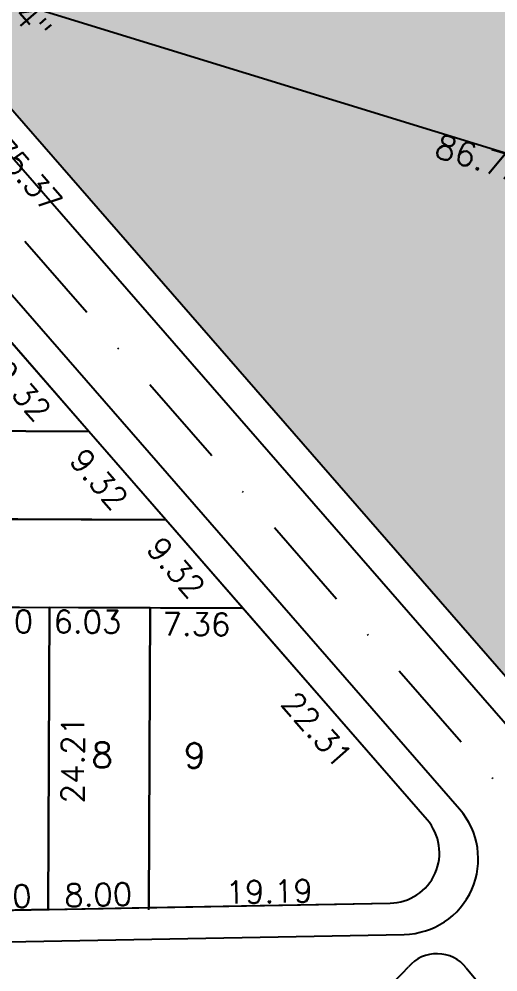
# Model space of a CAD drawing. Header units: millimetres. Extents: x -4430026 to 4783824, y 584 to 9593110.
# Drawn here: x 3169.6 to 3207.7, y 1707.1 to 1782.8 of the extents above; entities that cross this region are included whole.
import ezdxf
from ezdxf.enums import TextEntityAlignment as Align

# ---------------------------------------------------------------- set-up
doc = ezdxf.new("R2010")
doc.units = ezdxf.units.MM
doc.linetypes.add('DASHDOT', pattern=[1, 0.5, -0.25, 0, -0.25])
doc.linetypes.add('HIDDEN2', pattern=[0.1875, 0.125, -0.0625])
for name, color, linetype in [('BOUNDARY LOTES', 2, 'Continuous'), ('BOUNDARY VERDES', 92, 'Continuous'), ('Calçada', 1, 'Continuous'), ('Cota', 8, 'Continuous'), ('COTAS', 8, 'Continuous'), ('curvas', 4, 'Continuous'), ('Lotes', 2, 'Continuous'), ('Numero de lotes', 5, 'Continuous'), ('Projeção', 8, 'HIDDEN2'), ('QUADRA', 4, 'Continuous'), ('QUADRO', 8, 'Continuous'), ('Área Verde', 103, 'Continuous')]:
    doc.layers.add(name, color=color, linetype=linetype)
doc.styles.add('arcad1', font='romans.shx')
doc.styles.add('ROMANS', font='romans.shx')
doc.dimstyles.new('BOLA100', dxfattribs={"dimscale": 0, "dimtxt": 1.9, "dimasz": 0.18, "dimexe": 0.18, "dimexo": 0.063, "dimgap": 0, "dimtad": 1, "dimzin": 4, "dimdsep": 46, "dimtxsty": 'ROMANS', "dimcen": 0.09, "dimse1": 1, "dimse2": 1, "dimsd1": 1, "dimsd2": 1, "dimclrt": 256, "dimaunit": 1, "dimadec": 4, "dimazin": 0, "dimtfac": 1.2, "dimtix": 1, "dimtmove": 2, "dimatfit": 3, "dimfxl": 1, "dimtvp": 2, "dimtolj": 1, "dimtzin": 4, "dimarcsym": 0})
doc.dimstyles.get("Standard").update_dxf_attribs({"dimtxt": 0.18, "dimasz": 0.18, "dimexe": 0.18, "dimexo": 0.0625, "dimgap": 0.09, "dimtad": 0, "dimtih": 1, "dimtoh": 1, "dimdec": 4, "dimzin": 0, "dimdsep": 46, "dimtxsty": 'Standard', "dimcen": 0.09, "dimadec": 0, "dimazin": 0, "dimtfac": 1, "dimtdec": 4, "dimtofl": 0, "dimtmove": 0, "dimatfit": 3, "dimfxl": 1, "dimtolj": 1, "dimtzin": 0, "dimarcsym": 0})

# ---------------------------------------------------------------- blocks, each defined once
blk = doc.blocks.new('*D14373')
at = {"layer": 'DEFPOINTS', "color": 0, "linetype": 'ByBlock'}
for p in [(3604.912, 1990.48), (3526.384, 1988.213), (3530.475, 1981.234), (3075.494, 1975.213), (3524.484, 1587.125)]:
    blk.add_point(p, dxfattribs=at)
at = {"layer": 'COTAS', "linetype": 'ByBlock', "insert": (3531.365, 1983.353), "char_height": 1.9, "attachment_point": 5, "rotation": 45.6902, "style": 'ROMANS'}
blk.add_mtext('\\A1;91°55\'24"', dxfattribs=at)
blk = doc.blocks.new('*D14374')
at = {"layer": 'DEFPOINTS', "color": 0, "linetype": 'ByBlock'}
for p in [(3526.384, 1988.213), (3526.384, 1988.213), (3519.485, 1984.064), (3146.21, 1977.133), (3524.484, 1587.125)]:
    blk.add_point(p, dxfattribs=at)
at = {"layer": 'COTAS', "linetype": 'ByBlock', "insert": (3521.551, 1983.261), "char_height": 1.9, "attachment_point": 5, "rotation": 315.69901, "style": 'ROMANS'}
blk.add_mtext('\\A1;88°3\'33"', dxfattribs=at)
blk = doc.blocks.new('*D13769')
at = {"layer": 'DEFPOINTS', "color": 0, "linetype": 'ByBlock'}
for p in [(3165.143, 1785.419), (3164.574, 1783.568), (3248.029, 1759.927)]:
    blk.add_point(p, dxfattribs=at)
at = {"layer": 'COTAS', "linetype": 'ByBlock', "insert": (3206.296, 1771.73), "char_height": 1.9, "attachment_point": 5, "rotation": 342.90453, "style": 'ROMANS'}
blk.add_mtext('\\A1;86.72', dxfattribs=at)
blk = doc.blocks.new('*D13770')
at = {"layer": 'DEFPOINTS', "color": 0, "linetype": 'ByBlock'}
for p in [(3165.143, 1785.419), (3248.029, 1759.927), (3248.029, 1759.927), (3242.76, 1756.224), (3267.502, 1743.275)]:
    blk.add_point(p, dxfattribs=at)
at = {"layer": 'COTAS', "linetype": 'ByBlock', "insert": (3245.471, 1755.275), "char_height": 1.9, "attachment_point": 5, "rotation": 331.18516, "style": 'ROMANS'}
blk.add_mtext('\\A1;156°33\'41"', dxfattribs=at)
blk = doc.blocks.new('*D13772')
at = {"layer": 'DEFPOINTS', "color": 0, "linetype": 'ByBlock'}
for p in [(3159.727, 1817.909), (3165.143, 1785.419), (3165.143, 1785.419), (3166.24, 1785.856), (3248.029, 1759.927)]:
    blk.add_point(p, dxfattribs=at)
at = {"layer": 'COTAS', "linetype": 'ByBlock', "insert": (3166.883, 1786.941), "char_height": 1.9, "attachment_point": 5, "rotation": 311.18419, "style": 'ROMANS'}
blk.add_mtext('\\A1;116°33\'34"', dxfattribs=at)
blk = doc.blocks.new('*D13094')
at = {"layer": 'DEFPOINTS', "color": 0}
for p in [(3172.033, 1736.045), (3177.527, 1736.019), (3171.918, 1711.839)]:
    blk.add_point(p, dxfattribs=at)
at = {"layer": 'Cota', "color": 41, "insert": (3173.87, 1723.933), "char_height": 1.8, "attachment_point": 5, "rotation": 89.72858, "style": 'ROMANS'}
blk.add_mtext('\\A1;24.21', dxfattribs=at)
blk = doc.blocks.new('*D13095')
at = {"layer": 'DEFPOINTS', "color": 0}
for p in [(3163.919, 1711.877), (3171.919, 1712.025), (3163.965, 1709.377)]:
    blk.add_point(p, dxfattribs=at)
at = {"layer": 'Cota', "color": 41, "insert": (3167.899, 1713.051), "char_height": 1.8, "attachment_point": 5, "rotation": 1.06117, "style": 'ROMANS'}
blk.add_mtext('\\A1;8.00', dxfattribs=at)
blk = doc.blocks.new('*D13108')
at = {"layer": 'DEFPOINTS', "color": 0}
for p in [(3164.033, 1736.083), (3172.033, 1736.045), (3172.011, 1731.314)]:
    blk.add_point(p, dxfattribs=at)
at = {"layer": 'Cota', "color": 41, "insert": (3168.028, 1734.933), "char_height": 1.8, "attachment_point": 5, "rotation": 359.72858, "style": 'ROMANS'}
blk.add_mtext('\\A1;8.00', dxfattribs=at)
blk = doc.blocks.new('*D13109')
at = {"layer": 'DEFPOINTS', "color": 0}
for p in [(3172.033, 1736.045), (3178.065, 1736.017), (3178.043, 1731.286)]:
    blk.add_point(p, dxfattribs=at)
at = {"layer": 'Cota', "color": 41, "insert": (3175.044, 1734.9), "char_height": 1.8, "attachment_point": 5, "rotation": 359.72858, "style": 'ROMANS'}
blk.add_mtext('\\A1;6.03', dxfattribs=at)
blk = doc.blocks.new('*D13111')
at = {"layer": 'DEFPOINTS', "color": 0}
for p in [(3140.026, 1734.704), (3187.389, 1734.479), (3187.384, 1733.348)]:
    blk.add_point(p, dxfattribs=at)
at = {"layer": 'Cota', "color": 41, "insert": (3163.72, 1737.06), "char_height": 1.8, "attachment_point": 5, "rotation": 359.72858, "style": 'ROMANS'}
blk.add_mtext('\\A1;47.36', dxfattribs=at)
blk = doc.blocks.new('*D13121')
at = {"layer": 'DEFPOINTS', "color": 0}
for p in [(3140.067, 1743.197), (3181.272, 1743.002), (3140.056, 1740.914)]:
    blk.add_point(p, dxfattribs=at)
at = {"layer": 'Cota', "color": 41, "insert": (3160.675, 1744.416), "char_height": 1.8, "attachment_point": 5, "rotation": 359.72858, "style": 'ROMANS'}
blk.add_mtext('\\A1;41.21', dxfattribs=at)
blk = doc.blocks.new('*D13124')
at = {"layer": 'DEFPOINTS', "color": 0}
for p in [(3140.1, 1750.197), (3175.147, 1750.031), (3175.137, 1747.969)]:
    blk.add_point(p, dxfattribs=at)
at = {"layer": 'Cota', "color": 41, "insert": (3157.631, 1751.652), "char_height": 1.8, "attachment_point": 5, "rotation": 359.72858, "style": 'ROMANS'}
blk.add_mtext('\\A1;35.05', dxfattribs=at)
blk = doc.blocks.new('*D8196')
at = {"layer": 'DEFPOINTS', "color": 0}
for p in [(3109.4, 1834.771), (3224.597, 1702.549), (3224.597, 1702.549)]:
    blk.add_point(p, dxfattribs=at)
at = {"layer": 'curvas', "color": 41, "insert": (3169.713, 1771.025), "char_height": 1.8, "attachment_point": 5, "rotation": 311.06374, "style": 'ROMANS'}
blk.add_mtext('\\A1;175.37', dxfattribs=at)
blk = doc.blocks.new('*D8197')
at = {"layer": 'DEFPOINTS', "color": 0}
for p in [(3171.919, 1712.025), (3179.92, 1712.173), (3179.966, 1709.674)]:
    blk.add_point(p, dxfattribs=at)
at = {"layer": 'curvas', "color": 41, "insert": (3175.899, 1713.199), "char_height": 1.8, "attachment_point": 5, "rotation": 1.06117, "style": 'ROMANS'}
blk.add_mtext('\\A1;8.00', dxfattribs=at)
blk = doc.blocks.new('*D8198')
at = {"layer": 'DEFPOINTS', "color": 0}
for p in [(3179.92, 1712.173), (3199.108, 1712.529), (3199.154, 1710.029)]:
    blk.add_point(p, dxfattribs=at)
at = {"layer": 'curvas', "color": 41, "insert": (3189.494, 1713.451), "char_height": 1.8, "attachment_point": 5, "rotation": 1.06117, "style": 'ROMANS'}
blk.add_mtext('\\A1;19.19', dxfattribs=at)
blk = doc.blocks.new('*D8200')
at = {"layer": 'DEFPOINTS', "color": 0}
for p in [(3187.396, 1735.973), (3183.261, 1732.369), (3202.05, 1719.156)]:
    blk.add_point(p, dxfattribs=at)
at = {"layer": 'curvas', "color": 41, "insert": (3193.302, 1726.326), "char_height": 1.8, "attachment_point": 5, "rotation": 311.06702, "style": 'ROMANS'}
blk.add_mtext('\\A1;22.31', dxfattribs=at)
blk = doc.blocks.new('*D8201')
at = {"layer": 'DEFPOINTS', "color": 0}
for p in [(3180.443, 1743.953), (3176.308, 1740.349), (3186.568, 1736.924)]:
    blk.add_point(p, dxfattribs=at)
at = {"layer": 'curvas', "color": 41, "insert": (3182.084, 1739.2), "char_height": 1.8, "attachment_point": 5, "rotation": 311.06702, "style": 'ROMANS'}
blk.add_mtext('\\A1;9.32', dxfattribs=at)
blk = doc.blocks.new('*D8202')
at = {"layer": 'DEFPOINTS', "color": 0}
for p in [(3174.318, 1750.982), (3170.183, 1747.378), (3180.443, 1743.953)]:
    blk.add_point(p, dxfattribs=at)
at = {"layer": 'curvas', "color": 41, "insert": (3175.96, 1746.229), "char_height": 1.8, "attachment_point": 5, "rotation": 311.06702, "style": 'ROMANS'}
blk.add_mtext('\\A1;9.32', dxfattribs=at)
blk = doc.blocks.new('*D8203')
at = {"layer": 'DEFPOINTS', "color": 0}
for p in [(3168.194, 1758.011), (3164.058, 1754.407), (3174.318, 1750.982)]:
    blk.add_point(p, dxfattribs=at)
at = {"layer": 'curvas', "color": 41, "insert": (3169.835, 1753.258), "char_height": 1.8, "attachment_point": 5, "rotation": 311.06702, "style": 'ROMANS'}
blk.add_mtext('\\A1;9.32', dxfattribs=at)
blk = doc.blocks.new('*D8066')
at = {"layer": 'DEFPOINTS', "color": 0}
for p in [(3180.033, 1736.008), (3187.396, 1735.973), (3187.373, 1731.08)]:
    blk.add_point(p, dxfattribs=at)
at = {"layer": 'curvas', "color": 41, "insert": (3183.709, 1734.697), "char_height": 1.8, "attachment_point": 5, "rotation": 359.72858, "style": 'ROMANS'}
blk.add_mtext('\\A1;7.36', dxfattribs=at)

msp = doc.modelspace()

# ---------------------------------------------------------------- hatches: boundary and pattern name
at = {"layer": 'BOUNDARY VERDES'}
h = msp.add_hatch(dxfattribs=at)
h.set_pattern_fill('GRASS', color=256, scale=3, angle=-0.27142, style=0)
h.set_pattern_definition([(89.7286, (3078.913, 1593.6197), (-2.1112475, 2.1313455), [0.5625, -3.68014]), (44.7286, (3078.913, 1593.6197), (-2.111248, 2.131346), [0.5625, -2.4375]), (134.7286, (3078.913, 1593.6197), (-2.131346, -2.111248), [0.5625, -2.4375])])
edge = h.paths.add_edge_path()
edge.add_line((3248.03, 1759.928), (3165.143, 1785.42))
edge.add_line((3165.143, 1785.42), (3159.727, 1817.911))
edge.add_line((3159.727, 1817.911), (3154.269, 1827.011))
edge.add_line((3154.269, 1827.011), (3130.852, 1862.88))
edge.add_line((3130.852, 1862.88), (3120.092, 1931.537))
edge.add_line((3120.092, 1931.537), (3103.391, 1958.759))
edge.add_line((3103.391, 1958.759), (3100.916, 1975.948))
edge.add_line((3100.916, 1975.948), (3080.721, 1975.364))
edge.add_line((3080.721, 1975.364), (3083.218, 1966.143))
edge.add_line((3083.218, 1966.143), (3084.648, 1962.276))
edge.add_line((3084.648, 1962.276), (3088.089, 1953.95))
edge.add_line((3088.089, 1953.95), (3094.136, 1939.652))
edge.add_line((3094.136, 1939.652), (3101.624, 1921.155))
edge.add_line((3101.624, 1921.155), (3108.945, 1901.056))
edge.add_line((3108.945, 1901.056), (3114.853, 1881.755))
edge.add_arc((3099.998, 1876.673), 15.7, -0.27142, 18.88315, ccw=False)
edge.add_line((3115.698, 1876.599), (3115.511, 1837.043))
edge.add_line((3115.511, 1837.043), (3226.032, 1710.203))
edge.add_line((3226.032, 1710.203), (3243.994, 1684.136))
edge.add_line((3243.994, 1684.136), (3289.81, 1592.621))
edge.add_line((3289.81, 1592.621), (3465.935, 1591.789))
edge.add_line((3465.935, 1591.789), (3402.048, 1629.417))
edge.add_line((3402.048, 1629.417), (3386.235, 1653.698))
edge.add_line((3386.235, 1653.698), (3301.389, 1732.111))
edge.add_line((3301.389, 1732.111), (3267.502, 1743.277))
edge.add_line((3267.502, 1743.277), (3248.03, 1759.928))
at = {"layer": 'QUADRO'}
h = msp.add_hatch(dxfattribs=at)
h.set_pattern_fill('ACET-2D-ANSI38', color=256, scale=25, angle=-0.27142, style=0)
h.set_pattern_definition([(44.72858, (-12467.207, 8027.4043), (-2.1992162, 2.2201516), []), (134.72858, (-12467.207, 8027.4043), (-2.2201516, -2.1992162), [7.8125, -4.6875])])
h.paths.add_polyline_path([(3188.135, 1884.888), (3189.186, 1883.278), (3197.133, 1871.106), (3203.165, 1861.866), (3210.672, 1850.367), (3214.79, 1841.865), (3217.491, 1836.288), (3218.413, 1831.763), (3277.565, 1813.61), (3297.511, 1796.554), (3320.688, 1788.917), (3333.803, 1784.595), (3362.42, 1755.827), (3377.435, 1742.199), (3416.777, 1706.899), (3432.196, 1693.064), (3444.638, 1673.959), (3523.142, 1627.724), (3524.608, 1624.363), (3559.626, 1544.069), (3554.984, 1509.38), (3494.454, 1509.413), (3497.936, 1535.433), (3475.924, 1585.907), (3402.047, 1629.416), (3386.235, 1653.696), (3301.388, 1732.109), (3267.502, 1743.275), (3248.029, 1759.927), (3165.143, 1785.419), (3159.727, 1817.909), (3154.269, 1827.009), (3130.852, 1862.878), (3120.092, 1931.535), (3103.391, 1958.757), (3100.915, 1975.946), (3162.151, 1977.712), (3169.263, 1966.121), (3177.51, 1952.677), (3180.817, 1931.582), (3185.411, 1902.264)])

# ---------------------------------------------------------------- linework, layer by layer
at = {"layer": 'BOUNDARY LOTES', "elevation": 2.439}
for points in [[(3169.022, 1757.06), (3140.133, 1757.197), (3140.1, 1750.197), (3175.147, 1750.031)], [(3175.147, 1750.031), (3140.1, 1750.197), (3140.067, 1743.197), (3181.272, 1743.002)], [(3181.272, 1743.002), (3140.067, 1743.197), (3140.033, 1736.197), (3187.396, 1735.973)], [(3164.033, 1736.075), (3172.033, 1736.037), (3171.919, 1712.025), (3163.919, 1711.877)], [(3180.033, 1736.008), (3172.033, 1736.045), (3171.919, 1712.025), (3179.92, 1712.173)]]:
    msp.add_lwpolyline(points, close=True, dxfattribs=at)
msp.add_lwpolyline([(3187.396, 1735.973), (3180.033, 1736.008), (3179.92, 1712.173), (3199.108, 1712.529, 0.637106), (3202.05, 1719.156)], format="xyb", close=True, dxfattribs=at)
at = {"layer": 'Calçada'}
for p, q in [((3224.147, 1708.561, 2.439), (3114.493, 1834.405, 2.439)), ((3205.169, 1707.393, 2.439), (3206.053, 1706.295, 2.439))]:
    msp.add_line(p, q, dxfattribs=at)
at = {"layer": 'Calçada', "elevation": 2.439}
for points in [[(3200.227, 1710.049, 0.637106), (3204.639, 1719.989), (3123.403, 1813.22, 0.69154), (3112.879, 1809.307), (3112.431, 1714.563, 0.421042), (3118.542, 1708.536)], [(3123.403, 1813.22, 0.69154), (3112.879, 1809.307), (3112.431, 1714.563, 0.421042), (3118.542, 1708.536), (3200.227, 1710.049, 0.637106), (3204.639, 1719.989)]]:
    msp.add_lwpolyline(points, format="xyb", close=True, dxfattribs=at)
at = {"layer": 'Calçada'}
for centre, radius, start, end in [((3202.833, 1705.51, 2.439), 3, 38.85747, 139.01316), ((3190, 1716.661, 2.439), 14, 271.06117, 319.01316)]:
    msp.add_arc(centre, radius, start, end, dxfattribs=at)
at = {"layer": 'Lotes'}
for p, q in [((3115.1, 1750.315, 2.439), (3175.147, 1750.031, 2.439)), ((3115.067, 1743.315, 2.439), (3181.272, 1743.002, 2.439)), ((3115.034, 1736.315, 2.439), (3187.396, 1735.973, 2.439)), ((3171.919, 1712.025, 2.439), (3172.033, 1736.045, 2.439)), ((3179.919, 1711.987, 2.439), (3180.033, 1736.008, 2.439))]:
    msp.add_line(p, q, dxfattribs=at)
at = {"layer": 'Projeção', "linetype": 'DASHDOT', "ltscale": 15}
msp.add_line((3224.597, 1702.549, 2.439), (3109.4, 1834.771, 2.439), dxfattribs=at)
at = {"layer": 'QUADRA', "elevation": 2.439}
msp.add_lwpolyline([(3199.108, 1712.529, 0.637106), (3202.05, 1719.156), (3122.389, 1810.579, 0.69154), (3115.373, 1807.97), (3114.914, 1710.969)], format="xyb", close=True, dxfattribs=at)
at = {"layer": 'Área Verde', "elevation": 2.439}
msp.add_lwpolyline([(3386.235, 1653.698), (3301.389, 1732.111), (3267.502, 1743.277), (3248.03, 1759.928), (3165.143, 1785.42), (3159.727, 1817.911), (3154.269, 1827.011), (3130.852, 1862.88), (3120.092, 1931.537), (3103.391, 1958.759), (3100.916, 1975.948), (3080.721, 1975.364), (3083.218, 1966.143), (3084.648, 1962.276), (3088.089, 1953.95), (3094.136, 1939.652), (3101.624, 1921.155), (3108.945, 1901.056), (3114.853, 1881.755, -0.083773), (3115.698, 1876.599), (3115.511, 1837.043), (3226.032, 1710.203), (3243.994, 1684.136)], format="xyb", dxfattribs=at)
msp.add_lwpolyline([(3386.235, 1653.696), (3301.388, 1732.109), (3267.502, 1743.275), (3248.029, 1759.927), (3165.143, 1785.419), (3159.727, 1817.909), (3154.269, 1827.009), (3130.852, 1862.878)], dxfattribs=at)

# ---------------------------------------------------------------- texts
at = {"layer": 'Numero de lotes', "style": 'arcad1'}
for s, p in [('8', (3176.214, 1724.301, 2.439)), ('9', (3183.577, 1724.266, 2.439))]:
    msp.add_text(s, height=2, rotation=359.72858, dxfattribs=at).set_placement(p, align=Align.MIDDLE_CENTER)

# ---------------------------------------------------------------- dimensions: what is measured, and where the dimension line sits
at = {"layer": 'Cota'}
for p1, p2, distance, picture, middle in [((3140.1, 1750.197, 2.439), (3175.147, 1750.031, 2.439), -2.062, '*D13124', (3157.631, 1751.652, 2.439)), ((3181.272, 1743.002, 2.439), (3140.067, 1743.197, 2.439), 2.283, '*D13121', (3160.675, 1744.416, 2.439)), ((3171.918, 1711.839, 2.439), (3172.033, 1736.045, 2.439), -5.494, '*D13094', (3173.87, 1723.933, 2.439)), ((3171.919, 1712.025, 2.439), (3163.919, 1711.877, 2.439), 2.5, '*D13095', (3167.899, 1713.051, 2.439))]:
    dim = msp.add_aligned_dim(p1=p1, p2=p2, distance=distance, dimstyle='Standard', override={"dimtxt": 1.8, "dimexo": 0.063, "dimgap": 0, "dimtih": 0, "dimtoh": 0, "dimdec": 2, "dimzin": 4, "dimtxsty": 'ROMANS', "dimse1": 1, "dimse2": 1, "dimsd1": 1, "dimsd2": 1, "dimclrt": 41, "dimtfac": 1.2, "dimtdec": 2, "dimtix": 1, "dimtofl": 1, "dimtmove": 2, "dimfxl": 0.18, "dimfxlon": 1, "dimtvp": 2, "dimtzin": 4}, dxfattribs=at)
    dim.commit()
    dim.dimension.update_dxf_attribs({"geometry": picture, "text_midpoint": middle})
for base, p1, p2, picture, middle in [((3187.384, 1733.348, 2.439), (3140.026, 1734.704, 2.439), (3187.389, 1734.479, 2.439), '*D13111', (3163.72, 1737.06, 2.439)), ((3172.011, 1731.314, 2.439), (3164.033, 1736.083, 2.439), (3172.033, 1736.045, 2.439), '*D13108', (3168.028, 1734.933, 2.439)), ((3178.043, 1731.286, 2.439), (3172.033, 1736.045, 2.439), (3178.065, 1736.017, 2.439), '*D13109', (3175.044, 1734.9, 2.439))]:
    dim = msp.add_linear_dim(base=base, p1=p1, p2=p2, angle=179.72858, dimstyle='Standard', override={"dimtxt": 1.8, "dimexo": 0.063, "dimgap": 0, "dimtih": 0, "dimtoh": 0, "dimdec": 2, "dimzin": 4, "dimtxsty": 'ROMANS', "dimse1": 1, "dimse2": 1, "dimsd1": 1, "dimsd2": 1, "dimclrt": 41, "dimtfac": 1.2, "dimtdec": 2, "dimtix": 1, "dimtofl": 1, "dimtmove": 2, "dimfxl": 0.18, "dimfxlon": 1, "dimtvp": 2, "dimtzin": 4}, dxfattribs=at)
    dim.commit()
    dim.dimension.update_dxf_attribs({"geometry": picture, "text_midpoint": middle})
at = {"layer": 'COTAS', "linetype": 'ByBlock'}
for base, line1, line2, picture, middle in [((3530.475, 1981.234), ((3524.484, 1587.125, 2.439), (3526.384, 1988.213, 2.439)), ((3604.912, 1990.48, 2.439), (3075.494, 1975.213, 2.439)), '*D14373', (3531.365, 1983.353, 2.439)), ((3519.485, 1984.0642), ((3526.3841, 1988.2133, 2.4392), (3146.2101, 1977.1329, 2.4392)), ((3524.4841, 1587.1252, 2.4392), (3526.3841, 1988.2133, 2.4392)), '*D14374', (3521.5512, 1983.261, 2.4392)), ((3166.2399, 1785.8563), ((3165.1431, 1785.4186, 2.4392), (3159.7271, 1817.9094, 2.4392)), ((3248.0294, 1759.9266, 2.4392), (3165.1431, 1785.4186, 2.4392)), '*D13772', (3166.8831, 1786.9409, 2.4392)), ((3242.760104, 1756.224422), ((3248.029403, 1759.926596, 2.4392), (3165.143143, 1785.418561, 2.4392)), ((3267.501952, 1743.275354, 2.4392), (3248.029403, 1759.926596, 2.4392)), '*D13770', (3245.47062, 1755.275041, 2.4392))]:
    dim = msp.add_angular_dim_2l(base=base, line1=line1, line2=line2, dimstyle='BOLA100', override={"dimscale": 1, "dimdec": 0, "dimazin": 1}, dxfattribs=at)
    dim.commit()
    dim.dimension.update_dxf_attribs({"geometry": picture, "text_midpoint": middle})
dim = msp.add_aligned_dim(p1=(3248.029, 1759.927, 2.439), p2=(3165.143, 1785.419, 2.439), distance=1.936, dimstyle='BOLA100', override={"dimscale": 1}, dxfattribs=at)
dim.commit()
dim.dimension.update_dxf_attribs({"geometry": '*D13769', "text_midpoint": (3206.296, 1771.73, 2.439)})
at = {"layer": 'curvas'}
for p1, p2, distance, picture, middle in [((3109.4, 1834.771, 2.439), (3224.597, 1702.549, 2.439), 0, '*D8196', (3169.713, 1771.025, 2.439)), ((3202.05, 1719.156, 2.439), (3187.396, 1735.973, 2.439), 5.485, '*D8200', (3193.302, 1726.326, 2.439)), ((3171.919, 1712.025, 2.439), (3179.92, 1712.173, 2.439), -2.5, '*D8197', (3175.899, 1713.199, 2.439))]:
    dim = msp.add_aligned_dim(p1=p1, p2=p2, distance=distance, dimstyle='Standard', override={"dimtxt": 1.8, "dimexo": 0.063, "dimgap": 0, "dimtih": 0, "dimtoh": 0, "dimdec": 2, "dimzin": 4, "dimtxsty": 'ROMANS', "dimse1": 1, "dimse2": 1, "dimsd1": 1, "dimsd2": 1, "dimclrt": 41, "dimtfac": 1.2, "dimtdec": 2, "dimtix": 1, "dimtofl": 1, "dimtmove": 2, "dimfxl": 0.18, "dimfxlon": 1, "dimtvp": 2, "dimtzin": 4}, dxfattribs=at)
    dim.commit()
    dim.dimension.update_dxf_attribs({"geometry": picture, "text_midpoint": middle})
for base, p1, p2, angle, picture, middle in [((3164.058, 1754.407, 2.439), (3174.318, 1750.982, 2.439), (3168.194, 1758.011, 2.439), 311.06702, '*D8203', (3169.835, 1753.258, 2.439)), ((3170.183, 1747.378, 2.439), (3180.443, 1743.953, 2.439), (3174.318, 1750.982, 2.439), 311.06702, '*D8202', (3175.96, 1746.229, 2.439)), ((3176.308, 1740.349, 2.439), (3186.568, 1736.924, 2.439), (3180.443, 1743.953, 2.439), 311.06702, '*D8201', (3182.084, 1739.2, 2.439)), ((3187.373, 1731.08, 2.439), (3180.033, 1736.008, 2.439), (3187.396, 1735.973, 2.439), 359.72858, '*D8066', (3183.709, 1734.697, 2.439)), ((3199.154, 1710.029, 2.439), (3179.92, 1712.173, 2.439), (3199.108, 1712.529, 2.439), 181.06117, '*D8198', (3189.494, 1713.451, 2.439))]:
    dim = msp.add_linear_dim(base=base, p1=p1, p2=p2, angle=angle, dimstyle='Standard', override={"dimtxt": 1.8, "dimexo": 0.063, "dimgap": 0, "dimtih": 0, "dimtoh": 0, "dimdec": 2, "dimzin": 4, "dimtxsty": 'ROMANS', "dimse1": 1, "dimse2": 1, "dimsd1": 1, "dimsd2": 1, "dimclrt": 41, "dimtfac": 1.2, "dimtdec": 2, "dimtix": 1, "dimtofl": 1, "dimtmove": 2, "dimfxl": 0.18, "dimfxlon": 1, "dimtvp": 2, "dimtzin": 4}, dxfattribs=at)
    dim.commit()
    dim.dimension.update_dxf_attribs({"geometry": picture, "text_midpoint": middle})

doc.saveas('drawing.dxf')
